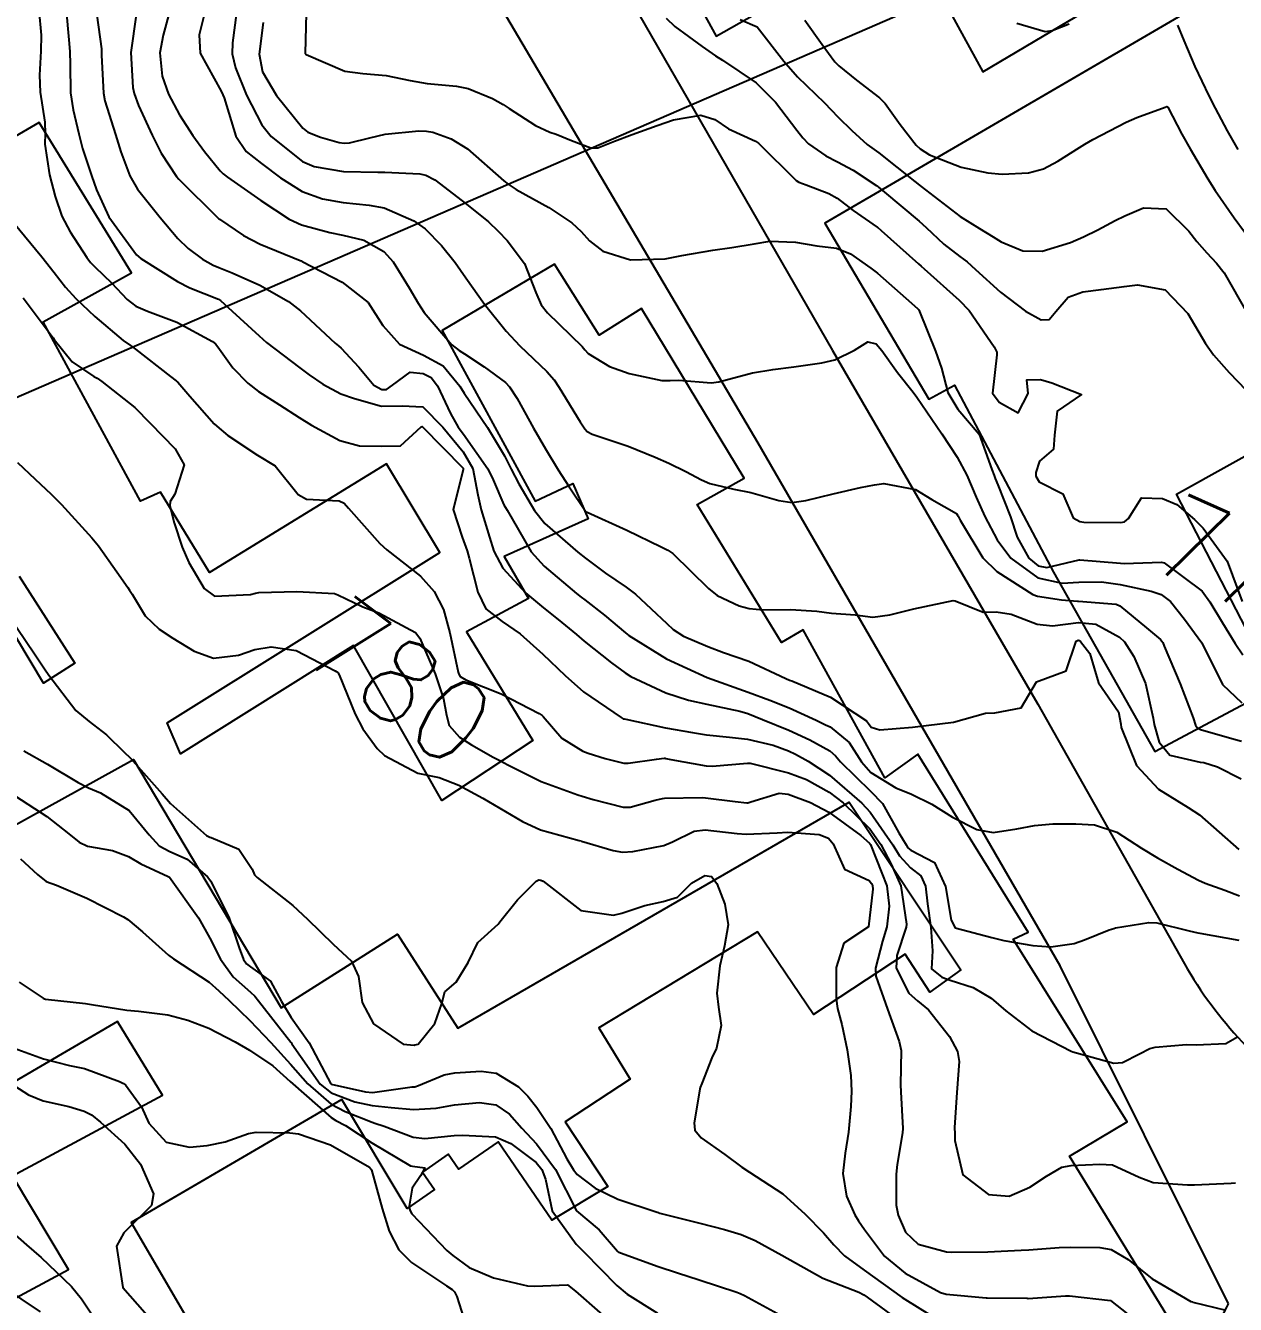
# Model space of a CAD drawing. Header units: metres. Extents: x 318500 to 325275, y 7408834 to 7428799.
# Drawn here: x 322518 to 322576.8, y 7421652.7 to 7421714.8 of the extents above; entities that cross this region are included whole.
import ezdxf
from ezdxf.enums import TextEntityAlignment as Align

# ---------------------------------------------------------------- set-up
doc = ezdxf.new("R2010")
doc.units = ezdxf.units.M
doc.header["$MEASUREMENT"] = 0
doc.layers.add('_TEXTO_CONGELA', color=45, linetype='Continuous', plot=False)
for name, color, linetype in [('Cotas', 45, 'Continuous'), ('Curvas de Nivel 1m', 11, 'Continuous'), ('Curvas de Nivel 5m', 15, 'Continuous'), ('Edificações', 30, 'Continuous'), ('Vias Primárias', 230, 'Continuous'), ('Vias Secundárias', 230, 'Continuous')]:
    doc.layers.add(name, color=color, linetype=linetype)
doc.styles.add('Style-STANDARD', font='STANDARD.shx')

msp = doc.modelspace()

# ---------------------------------------------------------------- linework, layer by layer
at = {"layer": '_TEXTO_CONGELA'}
msp.add_line((322653.4, 7421755.6), (322103.818, 7421517.364), dxfattribs=at)
at = {"layer": 'Curvas de Nivel 1m', "flags": 128}
for points, elevation in [([(322518.692, 7421715.569), (322518.808, 7421714.347), (322518.787, 7421713.568), (322518.725, 7421712.406), (322518.759, 7421711.568), (322518.978, 7421710.116), (322519.007, 7421709.565), (322518.992, 7421709.043), (322519.219, 7421707.563), (322519.484, 7421706.499), (322519.81, 7421705.555), (322520.216, 7421704.791), (322521.029, 7421703.536), (322521.206, 7421703.302), (322521.435, 7421703.067), (322522.22, 7421702.31), (322522.984, 7421701.507), (322523.415, 7421701.171), (322523.977, 7421700.929), (322525.404, 7421700.395), (322527.141, 7421699.454), (322527.278, 7421699.341), (322527.387, 7421699.195), (322528.119, 7421698.181), (322528.853, 7421697.428), (322529.364, 7421697.035), (322530.385, 7421696.379), (322531.345, 7421695.765), (322531.938, 7421695.391), (322533.329, 7421694.651), (322534.286, 7421694.395), (322535.325, 7421694.369), (322536.264, 7421694.392), (322537.277, 7421695.321), (322537.331, 7421695.329), (322539.31, 7421693.299), (322539.309, 7421693.226), (322538.837, 7421691.297), (322539.27, 7421689.951), (322539.509, 7421689.286), (322539.615, 7421688.924), (322540.024, 7421687.278), (322540.421, 7421686.471), (322541.216, 7421685.853), (322542.088, 7421685.251), (322543.195, 7421684.268), (322544.278, 7421683.224), (322545.168, 7421682.436), (322547.001, 7421681.182), (322547.099, 7421681.131), (322547.149, 7421681.12), (322547.222, 7421681.106), (322549.145, 7421680.693), (322550.464, 7421680.461), (322551.142, 7421680.351), (322552.254, 7421680.226), (322553.14, 7421680.137), (322554.383, 7421679.842), (322555.135, 7421679.564), (322555.464, 7421679.406), (322556.089, 7421679.066), (322557.12, 7421678.39), (322558.699, 7421677.026), (322559.094, 7421676.59), (322560.198, 7421675.009), (322560.528, 7421674.469), (322561.059, 7421673.882), (322561.559, 7421673.496), (322561.794, 7421672.989), (322561.883, 7421672.142), (322562.039, 7421670.985), (322562.128, 7421669.858), (322562.082, 7421668.984), (322562.586, 7421668.576), (322562.985, 7421668.433), (322564.104, 7421668.076), (322564.976, 7421667.551), (322565.696, 7421666.933), (322566.956, 7421665.956), (322568.858, 7421664.975), (322568.941, 7421664.944), (322569.122, 7421664.887), (322570.933, 7421664.392), (322571.361, 7421664.428), (322572.19, 7421664.847), (322572.688, 7421665.099), (322572.945, 7421665.171), (322574.469, 7421665.295), (322574.947, 7421665.291), (322576.389, 7421665.348), (322576.953, 7421665.67)], 778), ([(322520.02, 7421715.554), (322520.147, 7421714.113), (322520.194, 7421713.551), (322520.208, 7421712.913), (322520.232, 7421711.55), (322520.369, 7421710.716), (322520.642, 7421709.543), (322520.819, 7421708.846), (322521.25, 7421707.534), (322521.489, 7421706.826), (322522.098, 7421705.521), (322523.443, 7421703.675), (322523.646, 7421703.498), (322525.429, 7421702.381), (322526.032, 7421702.074), (322527.421, 7421701.51), (322527.528, 7421701.448), (322529.395, 7421699.736), (322529.764, 7421699.416), (322531.378, 7421698.173), (322531.828, 7421697.846), (322532.489, 7421697.383), (322533.363, 7421696.913), (322534.027, 7421696.693), (322535.355, 7421696.314), (322536.358, 7421696.326), (322537.355, 7421696.289), (322538.331, 7421695.305), (322539.322, 7421694.097), (322539.785, 7421693.283), (322540.034, 7421692.015), (322540.196, 7421691.276), (322540.596, 7421689.944), (322540.807, 7421689.267), (322541.248, 7421688.441), (322542.341, 7421687.249), (322543.223, 7421686.517), (322543.939, 7421685.951), (322544.818, 7421685.216), (322545.205, 7421684.895), (322546.527, 7421683.853), (322547.183, 7421683.355), (322547.461, 7421683.177), (322549.168, 7421682.38), (322550.269, 7421682.038), (322551.161, 7421681.83), (322552.761, 7421681.501), (322553.154, 7421681.382), (322553.87, 7421681.093), (322555.145, 7421680.574), (322556.172, 7421680.097), (322557.135, 7421679.563), (322557.409, 7421679.322), (322557.654, 7421679.042), (322559.109, 7421677.614), (322559.695, 7421677.014), (322560.495, 7421675.59), (322560.843, 7421675.002), (322560.93, 7421674.863), (322561.067, 7421674.741), (322562.219, 7421674.14), (322562.763, 7421672.974), (322563.026, 7421671.339), (322563.234, 7421670.967), (322565.013, 7421670.5), (322565.587, 7421670.358), (322567.008, 7421670.109), (322567.871, 7421670.043), (322569.01, 7421670.207), (322569.513, 7421670.382), (322570.719, 7421670.865), (322570.941, 7421670.941), (322571.022, 7421670.964), (322572.636, 7421671.234), (322573.026, 7421671.21), (322574.594, 7421670.816), (322575.019, 7421670.726), (322575.114, 7421670.714), (322577.014, 7421670.368)], 777), ([(322521.493, 7421715.425), (322521.592, 7421714.741), (322521.732, 7421713.679), (322521.737, 7421713.528), (322521.732, 7421713.373), (322521.838, 7421711.526), (322521.908, 7421711.161), (322522.412, 7421709.517), (322522.679, 7421708.68), (322523.118, 7421707.506), (322523.49, 7421706.864), (322524.586, 7421705.489), (322525.455, 7421704.463), (322525.947, 7421703.972), (322526.647, 7421703.462), (322527.169, 7421703.177), (322527.444, 7421703.056), (322528.089, 7421702.791), (322529.432, 7421702.205), (322530.827, 7421701.406), (322531.413, 7421700.944), (322533.093, 7421699.374), (322533.261, 7421699.244), (322533.388, 7421699.139), (322534.241, 7421698.22), (322534.977, 7421697.346), (322535.367, 7421697.123), (322535.583, 7421697.122), (322535.885, 7421697.335), (322536.737, 7421697.966), (322537.376, 7421697.91), (322537.763, 7421697.704), (322538.068, 7421697.31), (322538.695, 7421695.955), (322539.078, 7421695.294), (322539.335, 7421694.954), (322540.521, 7421693.272), (322540.774, 7421692.737), (322541.293, 7421691.527), (322541.45, 7421691.258), (322541.695, 7421690.845), (322542.622, 7421689.246), (322543.249, 7421688.535), (322544.828, 7421687.216), (322545.051, 7421687.036), (322545.227, 7421686.901), (322546.187, 7421686.163), (322547.211, 7421685.302), (322547.368, 7421685.178), (322549.193, 7421684.034), (322551.18, 7421683.13), (322553.17, 7421682.418), (322554.218, 7421682.036), (322555.159, 7421681.664), (322556.478, 7421681.06), (322556.934, 7421680.839), (322557.147, 7421680.733), (322558.079, 7421679.975), (322558.668, 7421679.027), (322559.122, 7421678.51), (322560.351, 7421677.768), (322561.107, 7421677.46), (322562.097, 7421676.985), (322563.091, 7421676.35), (322564.288, 7421675.746), (322565.08, 7421675.604), (322566.226, 7421675.786), (322567.085, 7421675.945), (322567.97, 7421676.023), (322569.087, 7421676.03), (322569.992, 7421675.97), (322571.081, 7421675.62), (322572.278, 7421674.848), (322573.065, 7421674.365), (322574.058, 7421673.823), (322575.055, 7421673.283), (322575.383, 7421673.134), (322576.329, 7421672.791), (322577.046, 7421672.522)], 776), ([(322525.047, 7421715.486), (322524.737, 7421714.34), (322524.571, 7421713.49), (322524.693, 7421712.359), (322524.994, 7421711.486), (322525.535, 7421710.475), (322526.182, 7421709.47), (322526.739, 7421708.688), (322527.503, 7421707.76), (322527.658, 7421707.604), (322527.862, 7421707.445), (322529.483, 7421706.319), (322530.861, 7421705.406), (322531.467, 7421705.123), (322532.833, 7421704.749), (322533.463, 7421704.629), (322534.483, 7421704.377), (322535.455, 7421703.833), (322535.919, 7421703.335), (322536.696, 7421702.063), (322537.125, 7421701.323), (322537.413, 7421700.873), (322538.761, 7421699.299), (322539.122, 7421699.029), (322539.386, 7421698.859), (322540.337, 7421698.233), (322541.372, 7421697.47), (322541.567, 7421697.258), (322541.934, 7421696.682), (322542.742, 7421695.246), (322543.325, 7421694.246), (322543.94, 7421693.231), (322544.469, 7421692.39), (322545.267, 7421691.21), (322545.29, 7421691.189), (322545.335, 7421691.163), (322547.277, 7421690.286), (322548.941, 7421689.487), (322549.262, 7421689.325), (322549.512, 7421689.156), (322551.235, 7421687.454), (322551.662, 7421687.124), (322552.733, 7421686.616), (322553.224, 7421686.486), (322553.895, 7421686.422), (322555.224, 7421686.432), (322556.511, 7421686.349), (322557.222, 7421686.267), (322558.365, 7421686.177), (322559.22, 7421686.059), (322560.059, 7421686.174), (322561.225, 7421686.468), (322563.13, 7421686.872), (322563.229, 7421686.854), (322564.582, 7421686.308), (322565.224, 7421686.318), (322565.947, 7421686.209), (322567.218, 7421685.726), (322567.955, 7421685.647), (322569.219, 7421685.806), (322570.063, 7421685.722), (322571.212, 7421685.1), (322571.456, 7421684.858), (322571.904, 7421684.148), (322572.476, 7421682.847), (322572.846, 7421681.152), (322572.899, 7421680.843), (322573.141, 7421679.983), (322573.667, 7421679.364), (322575.132, 7421679.026), (322575.32, 7421678.995), (322575.971, 7421678.797), (322577.121, 7421678.208)], 774), ([(322526.766, 7421715.463), (322526.48, 7421714.358), (322526.533, 7421713.466), (322527.553, 7421711.625), (322527.643, 7421711.449), (322527.702, 7421711.293), (322528.27, 7421709.439), (322528.775, 7421708.694), (322529.507, 7421708.109), (322530.445, 7421707.411), (322531.49, 7421706.741), (322532.476, 7421706.394), (322533.483, 7421706.212), (322534.748, 7421706.084), (322535.479, 7421705.951), (322536.913, 7421705.326), (322537.466, 7421704.933), (322538.27, 7421704.119), (322538.927, 7421703.298), (322539.439, 7421702.557), (322540.357, 7421701.276), (322541.401, 7421699.968), (322542.069, 7421699.253), (322543.378, 7421697.997), (322543.733, 7421697.594), (322543.978, 7421697.231), (322545.002, 7421695.559), (322545.222, 7421695.212), (322545.338, 7421695.08), (322545.593, 7421694.95), (322547.328, 7421694.368), (322548.646, 7421693.841), (322549.316, 7421693.547), (322550.145, 7421693.147), (322550.905, 7421692.735), (322551.304, 7421692.559), (322552.477, 7421692.287), (322553.3, 7421692.116), (322554.65, 7421691.733), (322555.296, 7421691.638), (322555.963, 7421691.737), (322557.3, 7421692.06), (322558.635, 7421692.362), (322559.305, 7421692.502), (322559.759, 7421692.562), (322561.303, 7421692.269), (322562.09, 7421691.781), (322563.291, 7421691.095), (322563.343, 7421691.021), (322563.371, 7421690.969), (322563.471, 7421690.784), (322564.569, 7421688.95), (322565.25, 7421688.282), (322566.996, 7421687.16), (322567.232, 7421687.077), (322568.388, 7421686.903), (322569.174, 7421686.835), (322569.229, 7421686.835), (322571.055, 7421686.689), (322571.228, 7421686.623), (322572.521, 7421685.543), (322573.211, 7421684.976), (322573.276, 7421684.904), (322573.315, 7421684.838), (322573.392, 7421684.652), (322574.166, 7421682.825), (322574.802, 7421681.169), (322574.911, 7421680.814), (322575.003, 7421680.667), (322575.148, 7421680.601), (322576.562, 7421680.207), (322577.143, 7421680.036)], 773), ([(322528.295, 7421715.44), (322528.11, 7421713.967), (322528.089, 7421713.442), (322528.246, 7421712.764), (322528.792, 7421711.431), (322529.529, 7421709.989), (322529.985, 7421709.415), (322531.508, 7421708.212), (322532.074, 7421707.957), (322533.505, 7421707.721), (322535.167, 7421707.683), (322535.505, 7421707.687), (322537.217, 7421707.61), (322537.503, 7421707.548), (322537.939, 7421707.313), (322539.483, 7421706.138), (322540.549, 7421705.274), (322541.025, 7421704.826), (322541.461, 7421704.373), (322542.291, 7421703.252), (322542.84, 7421701.835), (322543.104, 7421701.243), (322543.414, 7421700.853), (322545.095, 7421699.214), (322545.229, 7421699.053), (322545.387, 7421698.875), (322546.424, 7421698.238), (322547.377, 7421697.899), (322548.97, 7421697.568), (322549.374, 7421697.561), (322549.804, 7421697.583), (322551.373, 7421697.452), (322551.747, 7421697.497), (322553.378, 7421697.935), (322554.373, 7421698.097), (322555.381, 7421698.223), (322556.742, 7421698.419), (322557.385, 7421698.564), (322558.339, 7421699.036), (322558.985, 7421699.438), (322559.395, 7421699.353), (322559.667, 7421699.017), (322560.43, 7421697.958), (322561.194, 7421697.002), (322561.366, 7421696.762), (322562.586, 7421694.981), (322563.323, 7421693.846), (322563.793, 7421692.963), (322564.246, 7421691.902), (322564.67, 7421690.949), (322565.273, 7421689.819), (322565.933, 7421688.933), (322567.246, 7421687.976), (322568.428, 7421687.716), (322569.243, 7421687.773), (322570.342, 7421687.775), (322571.242, 7421687.646), (322572.76, 7421687.322), (322573.235, 7421687.174), (322573.69, 7421686.833), (322574.367, 7421685.969), (322575.21, 7421684.81), (322576.227, 7421682.794), (322577.167, 7421681.91)], 772), ([(322529.595, 7421714.963), (322529.401, 7421713.423), (322529.567, 7421712.57), (322530.251, 7421711.413), (322531.526, 7421709.822), (322531.759, 7421709.632), (322532.382, 7421709.387), (322533.288, 7421709.136), (322533.526, 7421709.094), (322533.786, 7421709.106), (322534.787, 7421709.351), (322535.532, 7421709.528), (322537.166, 7421709.691), (322537.534, 7421709.681), (322537.842, 7421709.624), (322538.734, 7421709.302), (322539.523, 7421708.817), (322541.298, 7421707.263), (322541.498, 7421707.1), (322541.9, 7421706.85), (322543.481, 7421705.97), (322544.6, 7421705.223), (322545.05, 7421704.8), (322545.461, 7421704.347), (322546.112, 7421703.856), (322547.453, 7421703.436), (322549.138, 7421703.478), (322549.454, 7421703.546), (322549.939, 7421703.637), (322551.458, 7421703.896), (322552.372, 7421704.03), (322553.461, 7421704.201), (322554.213, 7421704.341), (322555.462, 7421704.279), (322556.51, 7421704.113), (322557.46, 7421704.002), (322558.139, 7421703.722), (322559.129, 7421703.025), (322559.446, 7421702.775), (322561.104, 7421701.324), (322561.421, 7421701.044), (322561.458, 7421700.999), (322561.499, 7421700.918), (322562.28, 7421698.987), (322562.563, 7421698.163), (322562.877, 7421696.977), (322563.358, 7421696.172), (322564.397, 7421694.954), (322565.018, 7421693.241), (322565.122, 7421692.943), (322565.177, 7421692.81), (322565.306, 7421692.493), (322565.922, 7421690.934), (322566.248, 7421689.958), (322566.802, 7421688.925), (322567.255, 7421688.56), (322567.684, 7421688.483), (322569.259, 7421688.856), (322569.291, 7421688.858), (322571.257, 7421688.682), (322571.443, 7421688.673), (322573.258, 7421688.734), (322573.387, 7421688.709), (322575.238, 7421687.329), (322575.606, 7421686.804), (322576.213, 7421685.788), (322576.838, 7421684.786), (322577.202, 7421684.239)], 771), ([(322549.18, 7421715.164), (322549.604, 7421714.766), (322550.932, 7421713.798), (322551.583, 7421713.335), (322551.916, 7421713.125), (322553.564, 7421712.032), (322554.499, 7421711.091), (322555.536, 7421709.721), (322555.818, 7421709.361), (322556.105, 7421709.071), (322556.939, 7421708.477), (322557.517, 7421708.189), (322558.264, 7421707.792), (322559.413, 7421707.021), (322559.465, 7421706.986), (322559.499, 7421706.955), (322559.8, 7421706.712), (322561.475, 7421705.309), (322561.82, 7421704.995), (322562.676, 7421704.195), (322563.456, 7421703.594), (322563.818, 7421703.329), (322564.222, 7421702.958), (322565.434, 7421701.86), (322566.648, 7421700.928), (322567.414, 7421700.514), (322567.803, 7421700.525), (322568.115, 7421700.91), (322568.716, 7421701.615), (322569.435, 7421701.873), (322570.322, 7421701.992), (322571.439, 7421702.136), (322572.082, 7421702.212), (322573.437, 7421701.973), (322574.537, 7421700.823), (322575.398, 7421699.365), (322575.781, 7421698.804), (322576.55, 7421697.961), (322577.373, 7421697.096)], 769), ([(322552.771, 7421715.113), (322553.605, 7421714.746), (322554.905, 7421713.087), (322555.569, 7421712.32), (322556.871, 7421711.06), (322557.202, 7421710.711), (322557.543, 7421710.357), (322558.21, 7421709.714), (322558.955, 7421709.029), (322559.291, 7421708.788), (322559.524, 7421708.625), (322561.274, 7421707.232), (322561.501, 7421707.056), (322561.569, 7421706.999), (322563.478, 7421705.528), (322564.412, 7421704.956), (322565.072, 7421704.552), (322565.464, 7421704.296), (322566.516, 7421703.873), (322567.459, 7421703.853), (322568.838, 7421704.273), (322569.466, 7421704.539), (322570.157, 7421704.88), (322571.004, 7421705.34), (322571.481, 7421705.573), (322572.381, 7421705.956), (322573.486, 7421705.905), (322574.578, 7421704.823), (322574.972, 7421704.324), (322575.46, 7421703.776), (322575.923, 7421703.271), (322576.294, 7421702.797), (322577.421, 7421700.83)], 768), ([(322555.914, 7421715.075), (322556.759, 7421713.896), (322557.383, 7421713.053), (322557.577, 7421712.858), (322558.439, 7421712.165), (322559.554, 7421711.305), (322559.821, 7421711.017), (322560.55, 7421709.999), (322561.338, 7421709.002), (322561.527, 7421708.827), (322561.988, 7421708.528), (322563.514, 7421707.928), (322564.81, 7421707.651), (322565.51, 7421707.586), (322566.789, 7421707.649), (322567.514, 7421707.847), (322568.214, 7421708.215), (322569.272, 7421708.894), (322569.532, 7421709.053), (322569.925, 7421709.276), (322571.543, 7421710.117), (322572.054, 7421710.346), (322573.431, 7421710.841), (322573.519, 7421710.872), (322573.55, 7421710.868), (322573.572, 7421710.84), (322574.247, 7421709.539), (322574.65, 7421708.823), (322575.508, 7421707.364), (322575.864, 7421706.805), (322576.794, 7421705.477), (322577.293, 7421704.783)], 767), ([(322566.218, 7421714.934), (322567.604, 7421714.531), (322567.946, 7421714.574), (322568.774, 7421714.903)], 766), ([(322574.038, 7421714.834), (322574.34, 7421714.088), (322574.873, 7421712.821), (322575.559, 7421711.404), (322575.864, 7421710.805), (322576.445, 7421709.703), (322576.962, 7421708.789)], 766), ([(322517.465, 7421705.238), (322518.841, 7421703.566), (322519.432, 7421702.807), (322519.982, 7421702.108), (322520.494, 7421701.544), (322521.407, 7421700.67), (322522.798, 7421699.509), (322523.143, 7421699.259), (322523.386, 7421699.084), (322525.091, 7421697.764), (322525.371, 7421697.554), (322525.408, 7421697.517), (322525.443, 7421697.479), (322526.027, 7421696.803), (322527.221, 7421695.452), (322527.338, 7421695.338), (322527.875, 7421694.899), (322529.318, 7421693.934), (322530.174, 7421693.411), (322531.296, 7421692.024), (322531.701, 7421691.801), (322533.293, 7421691.719), (322533.527, 7421691.601), (322533.74, 7421691.363), (322535.264, 7421689.638), (322535.603, 7421689.337), (322537.241, 7421688.049), (322537.914, 7421687.31), (322538.358, 7421686.44), (322538.663, 7421685.298), (322539.076, 7421683.397), (322539.11, 7421683.291), (322539.178, 7421683.178), (322539.447, 7421683.015), (322541.166, 7421682.337), (322543.007, 7421681.387), (322543.151, 7421681.293), (322543.199, 7421681.239), (322544.104, 7421680.19), (322545.133, 7421679.555), (322545.384, 7421679.457), (322546.214, 7421679.194), (322547.127, 7421678.966), (322547.341, 7421678.964), (322548.707, 7421679.164), (322549.084, 7421679.207), (322549.13, 7421679.206), (322549.167, 7421679.196), (322549.407, 7421679.156), (322551.126, 7421678.843), (322551.426, 7421678.825), (322553.128, 7421678.977), (322553.263, 7421678.963), (322555.121, 7421678.497), (322556.005, 7421678.178), (322557.108, 7421677.569), (322557.781, 7421677.04), (322559.081, 7421675.774), (322559.61, 7421675.015), (322560.117, 7421674.066), (322560.592, 7421673.005), (322560.87, 7421671.154), (322560.85, 7421671.002), (322560.388, 7421669.618), (322560.365, 7421669.006), (322560.978, 7421667.801), (322561.395, 7421667.414), (322561.936, 7421666.986), (322562.951, 7421665.688), (322563.343, 7421664.964), (322563.418, 7421664.478), (322563.307, 7421662.964), (322563.198, 7421661.27), (322563.205, 7421660.965), (322563.218, 7421660.632), (322563.606, 7421658.959), (322564.846, 7421658.007), (322565.846, 7421657.934), (322566.854, 7421658.369), (322567.665, 7421658.908), (322568.418, 7421659.346), (322568.868, 7421659.416), (322570.258, 7421659.481), (322570.869, 7421659.451), (322572.166, 7421658.847), (322572.858, 7421658.591), (322574.522, 7421658.481), (322574.857, 7421658.483), (322576.635, 7421658.561), (322576.858, 7421658.572)], 779), ([(322517.661, 7421693.575), (322518.511, 7421692.771), (322519.295, 7421692.044), (322519.801, 7421691.545), (322521.266, 7421689.924), (322521.585, 7421689.525), (322522.478, 7421688.275), (322523.019, 7421687.503), (322523.107, 7421687.38), (322523.227, 7421687.177), (322523.864, 7421686.137), (322524.543, 7421685.48), (322525.204, 7421685.048), (322526.237, 7421684.417), (322527.189, 7421684.08), (322528.401, 7421684.223), (322529.196, 7421684.491), (322529.981, 7421684.625), (322531.196, 7421684.438), (322533.092, 7421683.46), (322533.181, 7421683.404), (322533.219, 7421683.369), (322533.29, 7421683.257), (322534.075, 7421681.356), (322534.438, 7421680.646), (322535.133, 7421679.677), (322535.491, 7421679.336), (322537.117, 7421678.479), (322538.152, 7421678.266), (322539.109, 7421677.905), (322540.276, 7421677.272), (322541.093, 7421676.788), (322542.194, 7421676.139), (322543.077, 7421675.733), (322544.951, 7421675.212), (322545.051, 7421675.192), (322545.07, 7421675.185), (322546.605, 7421674.727), (322547.065, 7421674.653), (322547.565, 7421674.675), (322549.068, 7421674.976), (322549.485, 7421675.154), (322550.549, 7421675.666), (322551.079, 7421675.726), (322552.626, 7421675.557), (322553.076, 7421675.524), (322554.583, 7421675.58), (322555.078, 7421675.621), (322556.624, 7421675.51), (322557.074, 7421675.318), (322557.302, 7421675.047), (322557.846, 7421673.826), (322559.053, 7421673.275), (322559.161, 7421673.128), (322559.204, 7421673.018), (322559.222, 7421672.844), (322559.02, 7421671.02), (322557.815, 7421670.231), (322557.449, 7421669.043), (322557.451, 7421667.519), (322557.517, 7421667.042), (322557.723, 7421666.274), (322557.98, 7421665.034), (322558.152, 7421663.801), (322558.189, 7421663.031), (322558.157, 7421662.285), (322558.038, 7421661.033), (322557.886, 7421660.023), (322557.763, 7421659.036), (322557.951, 7421657.926), (322558.349, 7421657.027), (322558.537, 7421656.734), (322558.823, 7421656.309), (322559.795, 7421655.01), (322560.798, 7421654.193), (322562.508, 7421653.25), (322562.783, 7421653.162), (322564.737, 7421652.984), (322564.781, 7421652.982), (322566.734, 7421652.967), (322566.781, 7421652.965), (322568.588, 7421653.088), (322568.783, 7421653.086), (322570.78, 7421652.86), (322572.765, 7421651.296)], 781), ([(322517.61, 7421685.574), (322518.509, 7421684.242), (322518.975, 7421683.553), (322519.175, 7421683.247), (322520.498, 7421681.537), (322521.145, 7421681), (322521.975, 7421680.354), (322522.844, 7421679.504), (322523.126, 7421679.222), (322524.691, 7421677.476), (322525.093, 7421677.004), (322526.85, 7421675.452), (322526.997, 7421675.378), (322527.069, 7421675.354), (322528.42, 7421674.786), (322529.054, 7421673.812), (322529.17, 7421673.537), (322529.312, 7421673.416), (322531.03, 7421672.052), (322531.752, 7421671.383), (322533.002, 7421670.172), (322533.891, 7421669.356), (322534.233, 7421668.601), (322534.409, 7421667.348), (322534.955, 7421666.312), (322536.393, 7421665.318), (322536.939, 7421665.275), (322536.971, 7421665.278), (322537.136, 7421665.308), (322537.935, 7421666.32), (322538.277, 7421667.297), (322538.418, 7421667.853), (322538.98, 7421668.333), (322539.565, 7421669.281), (322540.031, 7421670.248), (322541.018, 7421671.148), (322541.072, 7421671.207), (322541.104, 7421671.259), (322541.958, 7421672.324), (322542.857, 7421673.242), (322542.986, 7421673.305), (322543.051, 7421673.291), (322543.09, 7421673.279), (322543.2, 7421673.238), (322545.029, 7421671.809), (322546.623, 7421671.589), (322547.027, 7421671.676), (322548.147, 7421672.055), (322549.036, 7421672.247), (322549.736, 7421672.453), (322550.413, 7421673.14), (322551.054, 7421673.512), (322551.39, 7421673.461), (322551.637, 7421673.121), (322552.027, 7421672.123), (322552.191, 7421671.112), (322552.017, 7421670.102), (322551.783, 7421669.118), (322551.649, 7421667.792), (322551.72, 7421667.119), (322551.85, 7421666.223), (322551.621, 7421665.12), (322551.405, 7421664.65), (322550.914, 7421663.409), (322550.839, 7421663.203), (322550.822, 7421663.131), (322550.539, 7421661.488), (322550.576, 7421661.133), (322550.885, 7421660.769), (322552.028, 7421659.957), (322552.864, 7421659.335), (322553.24, 7421659.096), (322554.845, 7421658.049), (322555.944, 7421657.059), (322556.821, 7421656.152), (322557.332, 7421655.559), (322557.856, 7421655.034), (322558.8, 7421654.33), (322560.658, 7421653.001), (322560.779, 7421652.922), (322561.981, 7421652.187)], 782), ([(322517.971, 7421679.567), (322519.12, 7421678.916), (322520.612, 7421678.031), (322521.104, 7421677.766), (322521.688, 7421677.521), (322523.088, 7421676.67), (322524.058, 7421675.485), (322524.534, 7421674.947), (322525.062, 7421674.685), (322525.905, 7421674.308), (322526.892, 7421673.452), (322527.047, 7421673.231), (322527.948, 7421671.436), (322528.436, 7421669.991), (322528.64, 7421669.425), (322528.783, 7421669.218), (322528.987, 7421669.074), (322529.957, 7421668.382), (322530.486, 7421667.397), (322530.958, 7421666.608), (322531.833, 7421665.381), (322532.891, 7421663.39), (322532.903, 7421663.37), (322534.562, 7421663), (322534.906, 7421662.969), (322536.839, 7421663.241), (322536.909, 7421663.243), (322536.969, 7421663.25), (322537.138, 7421663.308), (322538.392, 7421663.821), (322538.919, 7421663.917), (322540.183, 7421664.009), (322540.92, 7421663.907), (322542.011, 7421663.243), (322542.466, 7421662.797), (322542.9, 7421662.241), (322543.575, 7421661.223), (322544.347, 7421659.736), (322544.672, 7421659.212), (322544.857, 7421658.978), (322545.724, 7421658.32), (322546.839, 7421657.78), (322548.737, 7421657.151), (322548.808, 7421657.129), (322548.83, 7421657.123), (322548.868, 7421657.111), (322550.825, 7421656.615), (322552.018, 7421656.308), (322552.82, 7421656.066), (322553.5, 7421655.773), (322554.81, 7421655.07), (322556.793, 7421653.945), (322558.547, 7421653.26), (322558.782, 7421653.137), (322558.947, 7421653.018), (322560.767, 7421651.692)], 783), ([(322517.233, 7421677.578), (322519.082, 7421676.382), (322520.155, 7421675.539), (322520.66, 7421675.128), (322521.064, 7421674.933), (322522.269, 7421674.719), (322523.059, 7421674.436), (322523.646, 7421674.081), (322524.983, 7421673.471), (322525.049, 7421673.426), (322526.449, 7421671.456), (322527.005, 7421670.468), (322527.518, 7421669.442), (322528.135, 7421668.586), (322528.974, 7421667.85), (322529.198, 7421667.643), (322529.374, 7421667.414), (322530.94, 7421665.414), (322530.957, 7421665.39), (322530.989, 7421665.339), (322532.369, 7421663.375), (322532.906, 7421662.948), (322534.057, 7421662.508), (322534.9, 7421662.329), (322535.819, 7421662.246), (322536.898, 7421662.141), (322537.999, 7421662.199), (322538.901, 7421662.371), (322540.112, 7421662.482), (322540.901, 7421662.361), (322541.562, 7421661.915), (322542.16, 7421661.241), (322542.879, 7421660.468), (322543.81, 7421659.22), (322544.83, 7421657.21), (322545.929, 7421656.302), (322546.811, 7421655.252), (322546.848, 7421655.217), (322546.96, 7421655.178), (322548.801, 7421654.519), (322549.737, 7421654.199), (322550.791, 7421653.858), (322552.619, 7421653.266), (322552.782, 7421653.204), (322552.993, 7421653.097), (322554.766, 7421652.139)], 784), ([(322517.741, 7421668.332), (322518.897, 7421667.551), (322518.969, 7421667.516), (322519.014, 7421667.505), (322520.966, 7421667.291), (322521.246, 7421667.245), (322522.962, 7421666.962), (322523.535, 7421666.918), (322524.959, 7421666.748), (322525.931, 7421666.485), (322526.95, 7421666.09), (322528.238, 7421665.431), (322528.934, 7421665.028), (322530.06, 7421664.266), (322530.912, 7421663.503), (322531.033, 7421663.389), (322532.894, 7421661.75), (322533.127, 7421661.602), (322533.604, 7421661.359), (322534.878, 7421660.519), (322536.763, 7421659.41), (322536.861, 7421659.383), (322537.453, 7421659.304), (322537.237, 7421658.924), (322536.845, 7421658.321), (322536.693, 7421657.451), (322536.709, 7421657.312), (322536.74, 7421657.222), (322536.828, 7421657.069), (322538.528, 7421655.293), (322538.806, 7421655.048), (322539.605, 7421654.471), (322540.79, 7421653.956), (322542.441, 7421653.579), (322542.785, 7421653.563), (322544.386, 7421653.614), (322544.782, 7421653.317), (322544.906, 7421653.208), (322546.756, 7421651.581)], 786), ([(322517.322, 7421665.187), (322518.926, 7421664.609), (322520.178, 7421664.281), (322520.919, 7421664.128), (322522.621, 7421663.504), (322522.814, 7421663.406), (322522.908, 7421663.341), (322523.681, 7421662.271), (322524.037, 7421661.483), (322524.876, 7421660.551), (322526.017, 7421660.315), (322526.874, 7421660.39), (322527.747, 7421660.567), (322528.883, 7421660.978), (322529.252, 7421661.047), (322530.884, 7421661.013), (322531.31, 7421660.959), (322532.876, 7421660.419), (322534.765, 7421659.341), (322534.858, 7421659.217), (322535.385, 7421657.332), (322535.716, 7421656.224), (322536.189, 7421655.319), (322536.801, 7421654.704), (322538.504, 7421653.573), (322538.782, 7421653.394), (322538.889, 7421653.288), (322539.012, 7421653.051), (322539.57, 7421651.278)], 787), ([(322517.059, 7421663.578), (322518.197, 7421662.854), (322518.9, 7421662.57), (322520.148, 7421662.287), (322520.895, 7421662.067), (322521.251, 7421661.883), (322521.693, 7421661.518), (322522.874, 7421660.449), (322523.638, 7421659.488), (322524.27, 7421658.047), (322524.17, 7421657.48), (322522.817, 7421656.15), (322522.472, 7421655.505), (322522.78, 7421653.5), (322524.561, 7421651.473)], 788), ([(322517.406, 7421656.161), (322518.098, 7421655.561), (322518.801, 7421654.957), (322520.284, 7421653.535), (322520.771, 7421652.94), (322521.727, 7421651.515)], 789)]:
    msp.add_lwpolyline(points, dxfattribs=dict(at, elevation=elevation))
at = {"layer": 'Curvas de Nivel 5m', "flags": 128}
for points, elevation in [([(322523.426, 7421715.33), (322523.157, 7421713.506), (322523.261, 7421711.798), (322523.329, 7421711.503), (322523.541, 7421710.927), (322524.198, 7421709.493), (322524.632, 7421708.609), (322525.377, 7421707.481), (322525.498, 7421707.342), (322527.408, 7421705.451), (322527.441, 7421705.422), (322527.469, 7421705.398), (322528.636, 7421704.607), (322529.458, 7421704.182), (322531.394, 7421703.401), (322531.45, 7421703.372), (322531.495, 7421703.354), (322533.435, 7421702.347), (322534.693, 7421701.351), (322535.404, 7421700.242), (322536.217, 7421699.332), (322537.385, 7421698.798), (322538.349, 7421698.275), (322539.157, 7421697.293), (322539.365, 7421696.951), (322540.505, 7421695.273), (322541.32, 7421693.904), (322541.646, 7421693.257), (322542.018, 7421692.538), (322542.783, 7421691.245), (322543.281, 7421690.613), (322544.887, 7421689.216), (322545.256, 7421688.933), (322546.231, 7421688.209), (322547.235, 7421687.517), (322547.694, 7421687.175), (322549.216, 7421685.756), (322549.524, 7421685.466), (322550.027, 7421685.148), (322551.203, 7421684.635), (322551.962, 7421684.355), (322553.192, 7421683.93), (322555.006, 7421683.082), (322555.179, 7421683.006), (322555.286, 7421682.971), (322557.167, 7421682.172), (322558.913, 7421681.024), (322559.02, 7421680.893), (322559.147, 7421680.712), (322559.572, 7421680.589), (322561.147, 7421680.722), (322563.15, 7421680.97), (322564.707, 7421681.397), (322565.157, 7421681.412), (322566.435, 7421681.653), (322567.18, 7421682.92), (322568.623, 7421683.464), (322569.101, 7421684.892), (322569.21, 7421684.939), (322569.258, 7421684.937), (322569.325, 7421684.888), (322569.781, 7421684.301), (322570.193, 7421682.875), (322571.159, 7421681.467), (322571.277, 7421680.859), (322571.302, 7421680.705), (322572.045, 7421678.851), (322573.113, 7421677.706), (322574.546, 7421676.818), (322575.095, 7421676.461), (322577.022, 7421674.781)], 775), ([(322531.678, 7421715.399), (322531.645, 7421713.463), (322531.684, 7421713.398), (322533.568, 7421712.603), (322534.441, 7421712.483), (322535.566, 7421712.391), (322536.741, 7421712.149), (322537.56, 7421711.994), (322538.997, 7421711.86), (322539.557, 7421711.756), (322540.741, 7421711.272), (322541.257, 7421710.974), (322541.545, 7421710.777), (322542.832, 7421709.952), (322543.534, 7421709.634), (322543.836, 7421709.538), (322544.576, 7421709.224), (322545.525, 7421708.872), (322545.859, 7421708.871), (322546.675, 7421709.193), (322547.533, 7421709.522), (322548.752, 7421709.953), (322549.541, 7421710.233), (322550.867, 7421710.464), (322551.541, 7421710.242), (322552.215, 7421709.798), (322553.531, 7421709.199), (322553.669, 7421709.099), (322555.503, 7421707.288), (322555.631, 7421707.207), (322555.988, 7421707.073), (322557.086, 7421706.648), (322557.491, 7421706.418), (322558.277, 7421705.833), (322559.441, 7421705.02), (322559.457, 7421705.008), (322559.629, 7421704.858), (322561.452, 7421703.231), (322561.575, 7421703.122), (322561.72, 7421702.996), (322563.428, 7421701.475), (322563.909, 7421700.963), (322565.13, 7421699.208), (322565.256, 7421698.942), (322565.259, 7421698.812), (322565.048, 7421696.945), (322565.364, 7421696.515), (322566.29, 7421695.997), (322566.777, 7421696.926), (322566.705, 7421697.599), (322567.377, 7421697.607), (322567.919, 7421697.455), (322569.37, 7421696.89), (322568.186, 7421696.079), (322568.052, 7421694.909), (322568.012, 7421694.228), (322567.321, 7421693.651), (322567.145, 7421693.089), (322567.154, 7421692.922), (322567.307, 7421692.641), (322568.453, 7421692.054), (322568.966, 7421690.895), (322569.287, 7421690.716), (322569.489, 7421690.685), (322571.287, 7421690.659), (322571.453, 7421690.692), (322571.646, 7421690.856), (322572.291, 7421691.859), (322573.3, 7421691.838), (322574.005, 7421691.537), (322574.863, 7421690.816), (322575.284, 7421690.383), (322576.45, 7421688.792), (322577.182, 7421686.83)], 770), ([(322517.932, 7421701.575), (322519.391, 7421699.633), (322519.442, 7421699.559), (322520.308, 7421698.475), (322521.372, 7421697.763), (322521.522, 7421697.678), (322521.762, 7421697.524), (322523.351, 7421696.255), (322524.104, 7421695.492), (322525.321, 7421694.241), (322525.757, 7421693.473), (322525.296, 7421692.04), (322525.083, 7421691.692), (322525.065, 7421691.482), (322525.278, 7421690.647), (322525.655, 7421689.466), (322525.989, 7421688.723), (322526.727, 7421687.455), (322527.226, 7421687.087), (322528.975, 7421687.171), (322529.228, 7421687.233), (322529.388, 7421687.259), (322531.229, 7421687.315), (322533.066, 7421687.21), (322533.228, 7421687.156), (322534.442, 7421686.571), (322535.219, 7421686.283), (322537.005, 7421685.322), (322537.206, 7421685.042), (322537.95, 7421683.308), (322538.361, 7421682.103), (322538.504, 7421681.3), (322538.64, 7421680.793), (322539.139, 7421680.228), (322539.715, 7421679.861), (322540.773, 7421679.265), (322541.127, 7421679.085), (322541.487, 7421678.894), (322543.113, 7421678.081), (322544.883, 7421677.433), (322545.102, 7421677.364), (322545.636, 7421677.202), (322547.095, 7421676.833), (322547.432, 7421676.839), (322548.642, 7421677.165), (322549.003, 7421677.26), (322549.102, 7421677.27), (322550.931, 7421677.304), (322551.102, 7421677.291), (322552.542, 7421677.108), (322553.099, 7421677.043), (322553.152, 7421677.046), (322553.294, 7421677.098), (322554.672, 7421677.518), (322555.106, 7421677.465), (322556.192, 7421677.064), (322557.093, 7421676.587), (322558.649, 7421675.454), (322559.071, 7421675.086), (322559.112, 7421675.02), (322559.663, 7421673.621), (322559.899, 7421673.012), (322560.026, 7421672.019), (322559.899, 7421671.011), (322559.696, 7421670.327), (322559.36, 7421669.016), (322559.378, 7421668.625), (322559.934, 7421667.01), (322560.499, 7421665.452), (322560.597, 7421665.003), (322560.577, 7421663.342), (322560.587, 7421663.003), (322560.68, 7421661.214), (322560.67, 7421661.002), (322560.408, 7421659.463), (322560.361, 7421659.005), (322560.353, 7421657.489), (322560.45, 7421657.004), (322560.822, 7421656.177), (322561.43, 7421655.605), (322562.813, 7421655.228), (322563.054, 7421655.208), (322564.813, 7421655.224), (322566.436, 7421655.301), (322566.816, 7421655.328), (322568.284, 7421655.432), (322568.818, 7421655.444), (322570.255, 7421655.431), (322570.817, 7421655.335), (322571.643, 7421654.852), (322572.796, 7421653.907), (322574.688, 7421652.811), (322574.759, 7421652.79), (322574.78, 7421652.784), (322576.379, 7421652.389)], 780), ([(322517.805, 7421674.316), (322518.625, 7421673.556), (322519.045, 7421673.222), (322519.544, 7421673.044), (322521.033, 7421672.415), (322522.805, 7421671.503), (322523.018, 7421671.37), (322523.731, 7421670.768), (322524.993, 7421669.643), (322525.24, 7421669.468), (322526.979, 7421668.323), (322527.443, 7421667.911), (322527.942, 7421667.435), (322528.956, 7421666.47), (322529.974, 7421665.404), (322530.924, 7421664.344), (322531.763, 7421663.381), (322532.9, 7421662.398), (322533.577, 7421662.04), (322534.892, 7421661.526), (322535.029, 7421661.476), (322535.482, 7421661.331), (322536.882, 7421660.797), (322537.456, 7421660.73), (322538.884, 7421660.871), (322539.282, 7421660.886), (322540.883, 7421660.812), (322541.631, 7421660.496), (322542.865, 7421659.572), (322543.146, 7421659.227), (322543.324, 7421658.754), (322543.645, 7421657.222), (322544.814, 7421655.592), (322545.003, 7421655.398), (322545.19, 7421655.204), (322546.786, 7421653.594), (322547.294, 7421653.172), (322548.766, 7421652.245)], 785), ([(322516.883, 7421653.578), (322518.761, 7421652.305)], 790)]:
    msp.add_lwpolyline(points, dxfattribs=dict(at, elevation=elevation))
at = {"layer": 'Edificações'}
for points in [[(322582.106, 7421733.704), (322576.662, 7421730.472), (322572.549, 7421737.401), (322571.661, 7421736.874), (322567.03, 7421744.899), (322556.641, 7421740.046), (322557.532, 7421738.099), (322559.588, 7421739.085), (322560.985, 7421736.127), (322551.284, 7421730.292), (322548.735, 7421735.305), (322540.583, 7421730.859), (322545.48, 7421721.699), (322547.046, 7421722.605), (322551.606, 7421714.3), (322560.774, 7421719.501), (322564.573, 7421712.566), (322576.972, 7421719.918), (322575.651, 7421722.477), (322578.376, 7421724.045)], [(322581.102, 7421719.34), (322556.901, 7421705.212), (322561.951, 7421696.652), (322563.195, 7421697.335), (322568.012, 7421688.245), (322572.937, 7421679.53), (322578.831, 7421682.677), (322573.987, 7421692.038), (322591.84, 7421701.974)], [(322574.182, 7421651.061), (322568.788, 7421659.867), (322571.583, 7421661.547), (322566.048, 7421670.412), (322566.768, 7421670.763), (322561.409, 7421679.4), (322559.802, 7421678.262), (322555.842, 7421685.445), (322554.79, 7421684.833), (322550.695, 7421691.544), (322552.978, 7421692.818), (322547.978, 7421701.065), (322545.933, 7421699.774), (322543.76, 7421703.216), (322538.289, 7421699.989), (322542.811, 7421691.704), (322544.641, 7421692.565), (322545.394, 7421690.843), (322541.304, 7421689.014), (322542.488, 7421686.97), (322539.473, 7421685.356), (322542.701, 7421680.065), (322538.287, 7421677.16), (322533.981, 7421684.692), (322525.584, 7421679.419), (322524.938, 7421680.926), (322538.18, 7421689.211), (322535.596, 7421693.515), (322526.984, 7421688.242), (322524.603, 7421692.138), (322523.635, 7421691.708), (322518.898, 7421700.423), (322523.204, 7421702.79), (322518.716, 7421710.102), (322510.672, 7421705.417)], [(322517.732, 7421688.064), (322520.447, 7421683.829), (322518.927, 7421682.852), (322516.971, 7421686.11)], [(322508.724, 7421671.097), (322523.289, 7421679.15), (322530.47, 7421667.077), (322536.119, 7421670.66), (322539.052, 7421666.099), (322558.078, 7421677.075), (322563.51, 7421668.931), (322561.989, 7421667.845), (322560.794, 7421669.691), (322556.34, 7421666.76), (322553.624, 7421670.777), (322545.91, 7421666.108), (322547.431, 7421663.611), (322544.281, 7421661.547), (322546.345, 7421658.399), (322543.629, 7421656.77), (322541.022, 7421660.57), (322539.084, 7421659.241), (322538.588, 7421659.964), (322537.333, 7421659.102), (322537.919, 7421658.248), (322536.591, 7421657.337), (322533.417, 7421662.633), (322523.182, 7421656.648), (322525.898, 7421651.979)], [(322508.4, 7421648.067), (322520.133, 7421654.364), (322517.417, 7421658.925), (322524.696, 7421662.834), (322522.523, 7421666.417), (322514.156, 7421661.542)]]:
    msp.add_lwpolyline(points, dxfattribs=at)
at = {"layer": 'Vias Primárias'}
for points in [[(323715.644, 7420145.548, 0), (323709.04, 7420132.939)], [(323831.088, 7420001.787, 0), (323833.844, 7420008.443, 0.220888)], [(322486.253, 7421810.89), (322495.444, 7421798.357), (322506.354, 7421782.527), (322517.616, 7421766.057), (322523.972, 7421756.914), (322525.895, 7421754.065), (322528.959, 7421748.796), (322536.657, 7421735.028), (322546.925, 7421716.991), (322557.26, 7421699.022), (322567.246, 7421681.843), (322574.38, 7421669.219, 0.122438), (322580.799, 7421662.439, 0.0718), (322588.493, 7421658.95, 0.025509), (322594.345, 7421657.571), (322631.388, 7421649.481, 0.060537)]]:
    msp.add_lwpolyline(points, format="xyb", dxfattribs=at)
msp.add_lwpolyline([(322576.505, 7421652.693), (322568.339, 7421669.124), (322553.65, 7421694.517), (322540.486, 7421716.863), (322538.42, 7421721.295), (322538.091, 7421722.772), (322537.763, 7421724.085), (322526.596, 7421743.125), (322521.399, 7421751.75), (322510.388, 7421768.418), (322496.903, 7421788.18), (322482.487, 7421808.672)], dxfattribs=at)
at = {"layer": 'Vias Secundárias'}
msp.add_lwpolyline([(322520.482, 7421621.419), (322521.844, 7421621.23, 0.184553), (322523.739, 7421621.667), (322551.007, 7421637.269), (322575.454, 7421651.499, 0.162266), (322576.505, 7421652.693, 0.657821)], format="xyb", dxfattribs=at)

# ---------------------------------------------------------------- texts
at = {"layer": 'Cotas', "style": 'Style-STANDARD'}
for s, rotation, p in [('770', 335.81152, (322577.599, 7421688.457, 770)), ('780', 323.32667, (322536.242, 7421682.944, 780))]:
    msp.add_text(s, height=4, rotation=rotation, dxfattribs=at).set_placement(p, align=Align.MIDDLE_CENTER)

doc.saveas('drawing.dxf')
